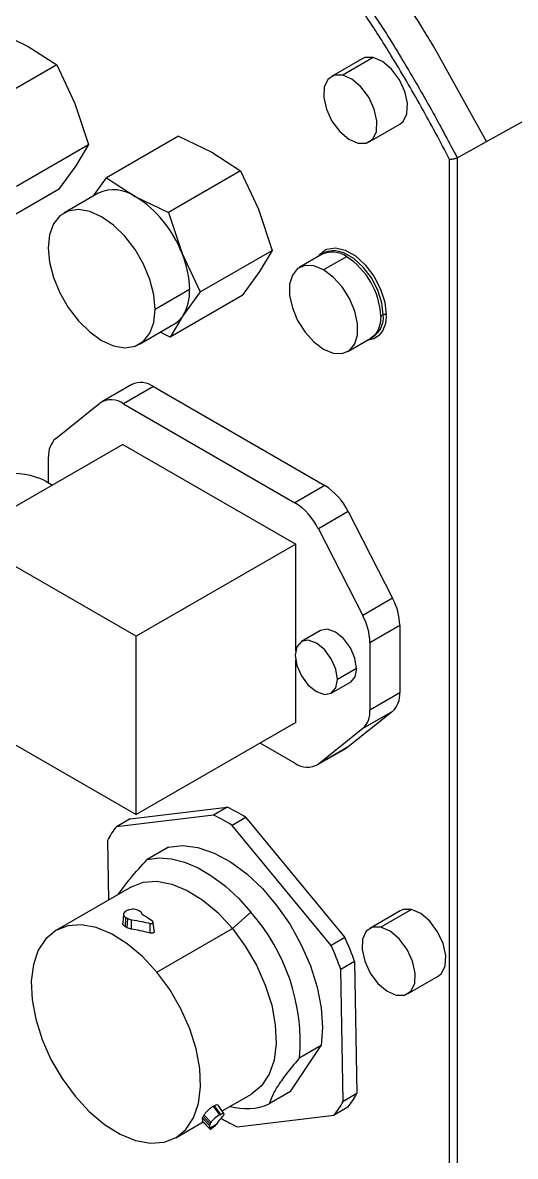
# Model space of a CAD drawing. Header units: millimetres. Extents: x -356 to 237, y 0 to 365.
# Drawn here: x -220.92 to -219.128, y 233.139 to 237.267 of the extents above; entities that cross this region are included whole.
import ezdxf

# ---------------------------------------------------------------- set-up
doc = ezdxf.new("R2010")
doc.units = ezdxf.units.MM

msp = doc.modelspace()

# ---------------------------------------------------------------- linework, layer by layer
at = {"color": 7, "linetype": 'Continuous', "lineweight": 25}
for p, q in [((-221.0208, 237.2389), (-220.9003, 237.1807)), ((-220.9003, 237.1807), (-220.7959, 237.1132)), ((-219.2322, 236.8343), (-219.4269, 237.1838)), ((-219.6854, 237.1357), (-219.7968, 237.0714)), ((-219.6444, 237.1402), (-219.7557, 237.076)), ((-220.7959, 237.1132), (-221.0581, 236.9619)), ((-220.7959, 237.1132), (-220.73, 236.9731)), ((-220.73, 236.9731), (-220.6802, 236.8236)), ((-219.659, 236.8327), (-219.5476, 236.897)), ((-220.3527, 236.8532), (-220.6149, 236.7018)), ((-220.3527, 236.8532), (-220.2321, 236.795)), ((-220.9424, 236.6722), (-220.6802, 236.8236)), ((-220.6802, 236.8236), (-220.7268, 236.7463)), ((-220.2321, 236.795), (-220.1277, 236.7275)), ((-219.3667, 230.8143), (-219.3667, 236.7694)), ((-219.3393, 236.7751), (-219.3393, 230.814)), ((-220.7268, 236.7463), (-220.7896, 236.6596)), ((-220.1277, 236.7275), (-220.39, 236.5762)), ((-220.1277, 236.7275), (-220.0618, 236.5874)), ((-220.6625, 236.6362), (-220.6149, 236.7018)), ((-220.6149, 236.7018), (-220.5105, 236.6343)), ((-220.7896, 236.6596), (-221.0518, 236.5082)), ((-220.6452, 236.6462), (-220.7704, 236.5739)), ((-220.5105, 236.6343), (-220.39, 236.5762)), ((-220.39, 236.5762), (-220.3402, 236.4267)), ((-220.0618, 236.5874), (-220.0121, 236.4379)), ((-220.2743, 236.2865), (-220.0121, 236.4379)), ((-220.0121, 236.4379), (-220.0587, 236.3605)), ((-220.3402, 236.4267), (-220.2743, 236.2865)), ((-219.83, 236.4237), (-219.9136, 236.3755)), ((-219.8239, 236.4277), (-219.8311, 236.4231)), ((-219.7418, 236.415), (-219.8253, 236.3668)), ((-220.0587, 236.3605), (-220.1214, 236.2739)), ((-220.3125, 236.295), (-220.4378, 236.2227)), ((-220.1214, 236.2739), (-220.3837, 236.1225)), ((-220.2743, 236.2865), (-220.3371, 236.1998)), ((-220.3371, 236.1998), (-220.3837, 236.1225)), ((-219.617, 236.1989), (-219.6082, 236.2036)), ((-220.4949, 236.0965), (-220.3696, 236.1688)), ((-220.3837, 236.1225), (-220.4197, 236.1399)), ((-219.7371, 236.0699), (-219.6536, 236.1181)), ((-219.6547, 236.1174), (-219.647, 236.1214)), ((-220.5231, 235.9496), (-220.6317, 235.8869)), ((-220.4444, 235.9418), (-220.553, 235.8791)), ((-220.4444, 235.9418), (-219.8211, 235.582)), ((-220.7999, 235.7533), (-220.6383, 235.8824)), ((-220.553, 235.8791), (-219.9296, 235.5193)), ((-220.5559, 235.7313), (-221.1363, 235.3962)), ((-220.5559, 235.7313), (-219.9267, 235.3681)), ((-220.8259, 235.5915), (-220.8259, 235.6857)), ((-220.8357, 235.5971), (-220.812, 235.5834)), ((-219.8211, 235.582), (-219.9296, 235.5193)), ((-219.7358, 235.4868), (-219.8443, 235.4241)), ((-219.7358, 235.4868), (-219.5742, 235.1711)), ((-220.5072, 235.033), (-221.1363, 235.3962)), ((-219.8443, 235.4241), (-219.6827, 235.1084)), ((-219.9267, 235.3681), (-220.5072, 235.033)), ((-219.9267, 234.9799), (-219.9267, 235.3681)), ((-219.5742, 235.1711), (-219.6827, 235.1084)), ((-219.6567, 235.0107), (-219.5481, 235.0734)), ((-219.5481, 235.0734), (-219.5481, 234.827)), ((-220.5072, 234.3837), (-220.5072, 235.033)), ((-219.8361, 235.0536), (-219.9057, 235.0134)), ((-219.6567, 235.0107), (-219.6567, 234.7644)), ((-219.9267, 234.7187), (-219.9267, 234.9463)), ((-219.7054, 234.9157), (-219.775, 234.8755)), ((-219.7974, 234.8259), (-219.7278, 234.8661)), ((-219.5481, 234.827), (-219.6567, 234.7644)), ((-221.1363, 234.7469), (-220.5072, 234.3837)), ((-219.5742, 234.7594), (-219.7358, 234.6303)), ((-219.5742, 234.7594), (-219.6827, 234.6967)), ((-219.9267, 234.7187), (-220.5072, 234.3837)), ((-219.6827, 234.6967), (-219.8443, 234.5676)), ((-219.9296, 234.5709), (-220.0562, 234.644)), ((-219.8509, 234.5631), (-219.7423, 234.6258)), ((-219.7358, 234.6303), (-219.8443, 234.5676)), ((-219.7358, 234.6303), (-219.7423, 234.6258)), ((-220.5286, 234.3684), (-220.1761, 234.4109)), ((-220.1761, 234.4109), (-220.2262, 234.382)), ((-220.2262, 234.382), (-220.5787, 234.3395)), ((-220.5286, 234.3684), (-220.5787, 234.3395)), ((-220.1083, 234.3734), (-220.1584, 234.3445)), ((-220.1083, 234.3734), (-219.7475, 233.9356)), ((-219.7976, 233.9066), (-220.1584, 234.3445)), ((-220.6114, 234.2898), (-220.6077, 234.0724)), ((-220.3893, 234.265), (-220.4669, 234.2202)), ((-220.5238, 234.1208), (-220.7988, 233.962)), ((-219.5052, 234.038), (-219.6165, 233.9738)), ((-220.5531, 234.0227), (-220.5561, 233.9883)), ((-220.5464, 233.9752), (-220.5445, 234.0091)), ((-220.5418, 234.0331), (-220.5446, 234.0315)), ((-220.5394, 233.9715), (-220.5376, 234.0053)), ((-220.524, 233.9664), (-220.5237, 234.0009)), ((-220.441, 233.9554), (-220.4459, 233.9951)), ((-220.1572, 233.9692), (-220.0899, 234.0287)), ((-219.5462, 234.0335), (-219.6576, 233.9692)), ((-220.4562, 233.9522), (-220.456, 233.9873)), ((-220.4322, 233.8104), (-220.1572, 233.9692)), ((-219.7475, 233.9356), (-219.7976, 233.9066)), ((-219.7124, 233.8483), (-219.7625, 233.8194)), ((-219.7124, 233.8483), (-219.7041, 233.368)), ((-219.7542, 233.339), (-219.7625, 233.8194)), ((-219.5198, 233.7305), (-219.4085, 233.7948)), ((-219.9453, 233.3749), (-219.8346, 233.5431)), ((-219.8346, 233.5431), (-219.9122, 233.4982)), ((-219.9453, 233.3749), (-220.023, 233.33)), ((-220.194, 233.3047), (-220.088, 233.3659)), ((-219.7041, 233.368), (-219.7542, 233.339)), ((-220.2267, 233.3219), (-220.2239, 233.3235)), ((-220.2267, 233.3219), (-220.2035, 233.2906)), ((-220.2239, 233.3235), (-220.2007, 233.2923)), ((-220.1879, 233.2956), (-220.2088, 233.3263)), ((-220.2035, 233.2906), (-220.2007, 233.2923)), ((-219.7368, 233.3183), (-219.7869, 233.2893)), ((-220.363, 233.2071), (-220.2636, 233.2646)), ((-220.2676, 233.2687), (-220.235, 233.2356)), ((-220.266, 233.2779), (-220.2403, 233.2518)), ((-220.2652, 233.2663), (-220.2376, 233.2383)), ((-220.2633, 233.2846), (-220.238, 233.258)), ((-220.26, 233.2897), (-220.2347, 233.2631)), ((-220.2375, 233.2434), (-220.2403, 233.2518)), ((-220.238, 233.258), (-220.2347, 233.2631)), ((-220.2375, 233.2434), (-220.2146, 233.2567)), ((-220.205, 233.2712), (-220.2146, 233.2567)), ((-220.1899, 233.289), (-220.1926, 233.2849)), ((-220.1395, 233.2468), (-219.7869, 233.2893))]:
    msp.add_line(p, q, dxfattribs=at)
at = {"color": 7, "linetype": 'Continuous', "lineweight": 25, "flags": 128}
for points in [[(-219.2322, 236.8343), (-218.3977, 237.2955), (-217.742, 237.6578)], [(-219.6444, 237.1402), (-219.6746, 237.1402), (-219.6854, 237.1357)], [(-219.5476, 236.897), (-219.5352, 236.9074), (-219.5218, 236.9355), (-219.5197, 236.9734), (-219.5294, 237.0164), (-219.5496, 237.0594), (-219.5778, 237.0973), (-219.6108, 237.1253), (-219.6444, 237.1402)], [(-219.7557, 237.076), (-219.786, 237.0759), (-219.8092, 237.061), (-219.8227, 237.0329), (-219.8247, 236.995), (-219.815, 236.952), (-219.7948, 236.909), (-219.7666, 236.8711), (-219.7337, 236.8431), (-219.7001, 236.8282)], [(-219.7001, 236.8282), (-219.6698, 236.8282), (-219.6466, 236.8432), (-219.6331, 236.8713), (-219.6311, 236.9091), (-219.6408, 236.9521), (-219.6609, 236.9952), (-219.6892, 237.033), (-219.7221, 237.061), (-219.7557, 237.076)], [(-219.3393, 236.7751), (-219.2794, 236.8082), (-219.2322, 236.8343)], [(-220.4378, 236.2227), (-220.4427, 236.2756), (-220.4571, 236.3315), (-220.4803, 236.3875), (-220.5112, 236.441), (-220.5481, 236.4891), (-220.5893, 236.5296), (-220.6327, 236.5602), (-220.676, 236.5796), (-220.7172, 236.5868), (-220.7542, 236.5813), (-220.785, 236.5635), (-220.8082, 236.5342), (-220.8226, 236.4949), (-220.8275, 236.4477)], [(-220.8275, 236.4477), (-220.8226, 236.3948), (-220.8082, 236.3389), (-220.785, 236.2828), (-220.7542, 236.2294), (-220.7172, 236.1813), (-220.676, 236.1408), (-220.6327, 236.1102), (-220.5893, 236.0908), (-220.5481, 236.0836), (-220.5112, 236.0891), (-220.4803, 236.1069), (-220.4571, 236.1362), (-220.4427, 236.1754), (-220.4378, 236.2227)], [(-219.8435, 236.416), (-219.8378, 236.424), (-219.8202, 236.439)], [(-219.6082, 236.2036), (-219.6132, 236.2473), (-219.628, 236.2932), (-219.6514, 236.3377), (-219.6813, 236.3772), (-219.7155, 236.4085), (-219.7511, 236.4291), (-219.7852, 236.4372), (-219.8152, 236.4323), (-219.8239, 236.4277)], [(-219.8202, 236.439), (-219.8135, 236.4424), (-219.7822, 236.4475), (-219.7465, 236.439), (-219.7093, 236.4175), (-219.6736, 236.3849), (-219.6423, 236.3436), (-219.618, 236.2971), (-219.6025, 236.2491), (-219.5972, 236.2035)], [(-219.8253, 236.3668), (-219.8605, 236.3813), (-219.8928, 236.3829), (-219.9196, 236.3715), (-219.9388, 236.3481), (-219.9488, 236.3145), (-219.9488, 236.2735), (-219.9388, 236.2284), (-219.9196, 236.1828), (-219.8928, 236.1404), (-219.8605, 236.1047), (-219.8253, 236.0786)], [(-219.8253, 236.0786), (-219.7902, 236.0641), (-219.7579, 236.0625), (-219.731, 236.0739), (-219.7118, 236.0973), (-219.7018, 236.1309), (-219.7018, 236.1719), (-219.7118, 236.217), (-219.731, 236.2626), (-219.7579, 236.305), (-219.7902, 236.3407), (-219.8253, 236.3668)], [(-219.617, 236.1989), (-219.6194, 236.1721), (-219.6265, 236.1492), (-219.6381, 236.131), (-219.6536, 236.1181), (-219.6536, 236.1181)], [(-219.6222, 236.1292), (-219.6423, 236.1155), (-219.667, 236.1103)], [(-219.7054, 234.9157), (-219.7112, 234.9529), (-219.7278, 234.9911), (-219.7527, 235.0246), (-219.782, 235.0483), (-219.8113, 235.0584), (-219.8361, 235.0536)], [(-219.775, 234.8755), (-219.7808, 234.9127), (-219.7974, 234.9509), (-219.8223, 234.9844), (-219.8516, 235.0081), (-219.8808, 235.0183), (-219.9057, 235.0134), (-219.9223, 234.9943), (-219.9281, 234.9639)], [(-219.9281, 234.9639), (-219.9223, 234.9267), (-219.9057, 234.8884), (-219.8808, 234.8549), (-219.8516, 234.8313), (-219.8223, 234.8211), (-219.7974, 234.8259), (-219.7808, 234.845), (-219.775, 234.8755)], [(-219.7054, 234.9157), (-219.7112, 234.8852), (-219.7278, 234.8661), (-219.7278, 234.8661)], [(-220.3893, 234.265), (-220.338, 234.2708), (-220.2824, 234.2636), (-220.2238, 234.2436), (-220.1642, 234.2113), (-220.105, 234.1677), (-220.0481, 234.1141), (-219.995, 234.0518), (-219.9473, 233.9829), (-219.9063, 233.9091), (-219.8731, 233.8326), (-219.8489, 233.7555), (-219.8341, 233.6802), (-219.8293, 233.6087), (-219.8346, 233.5431)], [(-220.4669, 234.2202), (-220.4246, 234.2259), (-220.379, 234.2226), (-220.3311, 234.2103), (-220.2817, 234.1893), (-220.2319, 234.16), (-220.1827, 234.1229), (-220.1351, 234.0789), (-220.0899, 234.0287)], [(-220.5238, 234.1208), (-220.4812, 234.1372), (-220.4317, 234.1409), (-220.3778, 234.1309), (-220.3216, 234.1078), (-220.2647, 234.0723), (-220.2093, 234.0256), (-220.1572, 233.9692)], [(-219.5052, 234.038), (-219.5354, 234.038), (-219.5462, 234.0335)], [(-219.4085, 233.7948), (-219.396, 233.8052), (-219.3826, 233.8333), (-219.3806, 233.8712), (-219.3902, 233.9142), (-219.4104, 233.9572), (-219.4386, 233.9951), (-219.4716, 234.0231), (-219.5052, 234.038)], [(-220.4322, 233.8104), (-220.4844, 233.8668), (-220.5398, 233.9135), (-220.5966, 233.949), (-220.6529, 233.9722), (-220.7067, 233.9821), (-220.7563, 233.9785), (-220.7999, 233.9614), (-220.836, 233.9316), (-220.8634, 233.8899), (-220.8812, 233.8378), (-220.8888, 233.7771), (-220.8859, 233.7098), (-220.8727, 233.6383), (-220.8495, 233.565), (-220.8171, 233.4923), (-220.7767, 233.4227), (-220.7296, 233.3587)], [(-220.1572, 233.9692), (-220.1101, 233.9052), (-220.0697, 233.8357), (-220.0374, 233.763), (-220.0141, 233.6896), (-220.0009, 233.6181), (-219.998, 233.5508), (-220.0056, 233.4901), (-220.0234, 233.4381), (-220.0508, 233.3964), (-220.0869, 233.3665), (-220.088, 233.3659)], [(-219.6165, 233.9738), (-219.6468, 233.9737), (-219.67, 233.9588), (-219.6835, 233.9307), (-219.6855, 233.8928), (-219.6758, 233.8498), (-219.6557, 233.8068), (-219.6274, 233.7689), (-219.5945, 233.7409), (-219.5609, 233.726)], [(-219.5609, 233.726), (-219.5306, 233.726), (-219.5074, 233.741), (-219.4939, 233.7691), (-219.4919, 233.8069), (-219.5016, 233.8499), (-219.5217, 233.893), (-219.55, 233.9308), (-219.5829, 233.9588), (-219.6165, 233.9738)], [(-220.7296, 233.3587), (-220.6775, 233.3024), (-220.6221, 233.2556), (-220.5653, 233.2201), (-220.509, 233.197), (-220.4551, 233.1871), (-220.4056, 233.1907), (-220.362, 233.2077), (-220.3259, 233.2376), (-220.2984, 233.2793), (-220.2806, 233.3314), (-220.273, 233.3921), (-220.2759, 233.4593), (-220.2892, 233.5308), (-220.3124, 233.6042), (-220.3448, 233.6769), (-220.3852, 233.7464), (-220.4322, 233.8104)], [(-220.2007, 233.2923), (-220.1968, 233.2943), (-220.1935, 233.2957), (-220.1908, 233.2964), (-220.1889, 233.2963), (-220.1878, 233.2955), (-220.1876, 233.294), (-220.1883, 233.2918), (-220.1899, 233.289)]]:
    msp.add_lwpolyline(points, dxfattribs=at)
at = {"color": 7, "linetype": 'Continuous', "lineweight": 25}
for centre, radius, start, end in [((-220.5883, 236.5215), 0.137, 55.4163, 114.5177), ((-220.7325, 236.2786), 0.4193, 20.6779, 58.0324), ((-219.7935, 236.3429), 0.0888, 54.3833, 114.3069), ((-220.6739, 236.2877), 0.3615, 1.161, 22.6087), ((-219.888, 236.1865), 0.2712, 2.6061, 57.3944), ((-220.4838, 236.2885), 0.1714, 328.8713, 2.193), ((-220.4183, 236.2525), 0.0968, 300.2019, 327.0347), ((-219.6942, 236.194), 0.0865, 303.0112, 6.3929), ((-219.6953, 236.1951), 0.0984, 317.924, 4.8948), ((-219.6028, 236.1927), 0.0122, 62.7249, 116.1196), ((-220.4903, 235.879), 0.0778, 53.7784, 114.9123), ((-220.598, 235.8191), 0.075, 53.1118, 122.4426), ((-220.7419, 235.6922), 0.0842, 133.451, 184.4045), ((-220.9533, 235.3704), 0.2554, 62.5699, 98.6519), ((-219.9453, 235.3848), 0.233, 25.9492, 57.786), ((-220.0539, 235.3221), 0.233, 25.9517, 57.7835), ((-219.7686, 235.0669), 0.2206, 1.6835, 28.1797), ((-219.8771, 235.0043), 0.2205, 1.6796, 28.1836), ((-219.6321, 234.8206), 0.0842, 313.4518, 4.405), ((-219.7407, 234.7579), 0.0842, 313.4488, 4.408), ((-219.8846, 234.631), 0.075, 233.1124, 302.4418), ((-220.4371, 233.86), 0.6097, 57.3657, 64.6528), ((-220.4875, 233.8305), 0.6103, 57.3708, 64.6507), ((-220.3655, 234.1635), 0.2765, 140.466, 152.8171), ((-220.6289, 233.5532), 0.7187, 355.6161, 41.4224), ((-220.7386, 233.4865), 1.0881, 19.4224, 24.3748), ((-220.789, 233.4574), 1.0884, 19.4231, 24.3741), ((-220.0002, 233.4653), 0.2765, 320.4671, 332.8172), ((-219.9501, 233.4943), 0.2766, 320.4679, 332.8152), ((-220.1061, 233.5227), 0.2098, 253.6425, 293.3355), ((-220.2313, 233.2521), 0.00892, 138.7205, 182.2371), ((-220.1504, 233.1991), 0.1058, 120.1382, 142.8), ((-220.2557, 233.33), 0.0776, 310.8254, 324.497), ((-219.8601, 233.8283), 0.6453, 238.4526, 239.9944), ((-219.8892, 233.7769), 0.5862, 239.9467, 244.7311)]:
    msp.add_arc(centre, radius, start, end, dxfattribs=at)
for points, knots in [([(-219.3667, 236.7694), (-219.4007, 236.8335), (-219.4687, 236.9616), (-219.5712, 237.1357), (-219.6702, 237.2932), (-219.7373, 237.3845), (-219.7707, 237.43)], [0, 0, 0, 0, 0.280635, 0.561445, 0.781602, 1, 1, 1, 1]), ([(-219.7531, 237.4514), (-219.715, 237.3994), (-219.6357, 237.2912), (-219.5293, 237.1183), (-219.429, 236.945), (-219.3681, 236.8296), (-219.3393, 236.7751)], [0, 0, 0, 0, 0.243428, 0.506846, 0.766947, 1, 1, 1, 1]), ([(-219.4269, 237.1838), (-219.4395, 237.2047), (-219.4621, 237.2421), (-219.4854, 237.2789), (-219.4957, 237.2951)], [0, 0, 0, 0, 0.561385, 1, 1, 1, 1]), ([(-219.3393, 236.7751), (-219.3403, 236.7746), (-219.3423, 236.7735), (-219.3457, 236.7722), (-219.3494, 236.7711), (-219.3541, 236.77), (-219.3586, 236.7693), (-219.3631, 236.7691), (-219.3655, 236.7693), (-219.3667, 236.7694)], [0, 0, 0, 0, 0.1147092, 0.2433446, 0.3825989, 0.52812, 0.7456945, 0.8727719, 1, 1, 1, 1]), ([(-220.5713, 234.0934), (-220.5571, 234.113), (-220.5249, 234.1574), (-220.4877, 234.1977), (-220.4669, 234.2202)], [0, 0, 0, 0, 0.441447, 1, 1, 1, 1]), ([(-220.5, 234.0348), (-220.5031, 234.0361), (-220.5098, 234.0388), (-220.5209, 234.0391), (-220.532, 234.0376), (-220.5386, 234.0346), (-220.5418, 234.0331)], [0, 0, 0, 0, 0.233677, 0.495316, 0.759398, 1, 1, 1, 1]), ([(-220.4944, 234.0318), (-220.4955, 234.0324), (-220.4973, 234.0334), (-220.4992, 234.0344), (-220.5, 234.0348)], [0, 0, 0, 0, 0.561341, 1, 1, 1, 1]), ([(-220.5446, 234.0315), (-220.547, 234.03), (-220.5511, 234.0272), (-220.5542, 234.0201), (-220.5511, 234.0131), (-220.5469, 234.0106), (-220.5445, 234.0091)], [0, 0, 0, 0, 0.284933, 0.504714, 0.721058, 1, 1, 1, 1]), ([(-220.5445, 234.0091), (-220.5432, 234.0084), (-220.5409, 234.0072), (-220.5386, 234.0059), (-220.5376, 234.0053)], [0, 0, 0, 0, 0.558803, 1, 1, 1, 1]), ([(-220.5376, 234.0053), (-220.5355, 234.0043), (-220.531, 234.0022), (-220.5262, 234.0013), (-220.5237, 234.0009)], [0, 0, 0, 0, 0.475658, 1, 1, 1, 1]), ([(-220.5237, 234.0009), (-220.511, 233.9988), (-220.4882, 233.995), (-220.4658, 233.9897), (-220.456, 233.9873)], [0, 0, 0, 0, 0.5599623, 1, 1, 1, 1]), ([(-220.4858, 234.0205), (-220.4864, 234.0227), (-220.4877, 234.0276), (-220.4921, 234.0303), (-220.4944, 234.0318)], [0, 0, 0, 0, 0.455151, 1, 1, 1, 1]), ([(-220.4481, 233.9959), (-220.4551, 234.0007), (-220.4674, 234.0093), (-220.4802, 234.0171), (-220.4858, 234.0205)], [0, 0, 0, 0, 0.566757, 1, 1, 1, 1]), ([(-220.456, 233.9873), (-220.4551, 233.9871), (-220.4533, 233.9868), (-220.4507, 233.987), (-220.4484, 233.9877), (-220.4466, 233.989), (-220.4455, 233.9907), (-220.4455, 233.9927), (-220.4464, 233.9945), (-220.4475, 233.9954), (-220.4481, 233.9959)], [0, 0, 0, 0, 0.153757, 0.302893, 0.43936, 0.558975, 0.663577, 0.764343, 0.873826, 1, 1, 1, 1]), ([(-220.5464, 233.9752), (-220.5489, 233.9768), (-220.5533, 233.9796), (-220.557, 233.9855), (-220.556, 233.9879), (-220.5558, 233.9882)], [0, 0, 0, 0, 0.534624, 0.947621, 1, 1, 1, 1]), ([(-220.5394, 233.9715), (-220.5407, 233.9722), (-220.5431, 233.9735), (-220.5454, 233.9747), (-220.5464, 233.9752)], [0, 0, 0, 0, 0.561369, 1, 1, 1, 1]), ([(-220.524, 233.9664), (-220.5268, 233.967), (-220.5321, 233.968), (-220.5371, 233.9704), (-220.5394, 233.9715)], [0, 0, 0, 0, 0.523587, 1, 1, 1, 1]), ([(-220.4562, 233.9522), (-220.4688, 233.9553), (-220.4912, 233.9609), (-220.5139, 233.9647), (-220.524, 233.9664)], [0, 0, 0, 0, 0.559995, 1, 1, 1, 1]), ([(-220.4416, 233.9591), (-220.4415, 233.9584), (-220.4414, 233.9568), (-220.4429, 233.9545), (-220.4454, 233.9527), (-220.4487, 233.9516), (-220.4524, 233.9514), (-220.455, 233.9519), (-220.4562, 233.9522)], [0, 0, 0, 0, 0.109421, 0.250864, 0.411356, 0.59404, 0.793606, 1, 1, 1, 1]), ([(-219.9122, 233.4982), (-219.9262, 233.4819), (-219.9525, 233.4513), (-219.9853, 233.4065), (-220.0096, 233.367), (-220.0189, 233.3413), (-220.023, 233.33)], [0, 0, 0, 0, 0.318165, 0.596398, 0.822581, 1, 1, 1, 1]), ([(-220.26, 233.2897), (-220.2582, 233.2924), (-220.254, 233.2985), (-220.2459, 233.3069), (-220.2368, 233.3153), (-220.23, 233.3198), (-220.2267, 233.3219)], [0, 0, 0, 0, 0.210326, 0.472036, 0.747503, 1, 1, 1, 1]), ([(-220.2239, 233.3235), (-220.2214, 233.3248), (-220.2175, 233.3268), (-220.2106, 233.3288), (-220.2096, 233.3265), (-220.2094, 233.326)], [0, 0, 0, 0, 0.559665, 0.900262, 1, 1, 1, 1]), ([(-220.266, 233.2779), (-220.2659, 233.2788), (-220.2656, 233.2812), (-220.2642, 233.2833), (-220.2633, 233.2846)], [0, 0, 0, 0, 0.366941, 1, 1, 1, 1]), ([(-220.2652, 233.2663), (-220.265, 233.2682), (-220.2646, 233.2721), (-220.2655, 233.2759), (-220.266, 233.2779)], [0, 0, 0, 0, 0.4909646, 1, 1, 1, 1]), ([(-220.2633, 233.2846), (-220.2627, 233.2855), (-220.2616, 233.2872), (-220.2605, 233.289), (-220.26, 233.2897)], [0, 0, 0, 0, 0.559098, 1, 1, 1, 1]), ([(-220.2247, 233.2463), (-220.2227, 233.2482), (-220.2193, 233.2515), (-220.216, 233.2551), (-220.2146, 233.2567)], [0, 0, 0, 0, 0.557275, 1, 1, 1, 1]), ([(-220.2376, 233.2383), (-220.2374, 233.2382), (-220.237, 233.238), (-220.236, 233.2388), (-220.2344, 233.2394), (-220.2325, 233.2407), (-220.2303, 233.2421), (-220.2281, 233.2436), (-220.2262, 233.245), (-220.2251, 233.2459), (-220.2247, 233.2463)], [0, 0, 0, 0, 0.021143, 0.092639, 0.211337, 0.367467, 0.542029, 0.71792, 0.876176, 1, 1, 1, 1]), ([(-220.2375, 233.2434), (-220.2374, 233.2424), (-220.2373, 233.2407), (-220.2375, 233.239), (-220.2376, 233.2383)], [0, 0, 0, 0, 0.591086, 1, 1, 1, 1])]:
    msp.add_open_spline(points, degree=3, knots=knots, dxfattribs=at)

doc.saveas('drawing.dxf')
